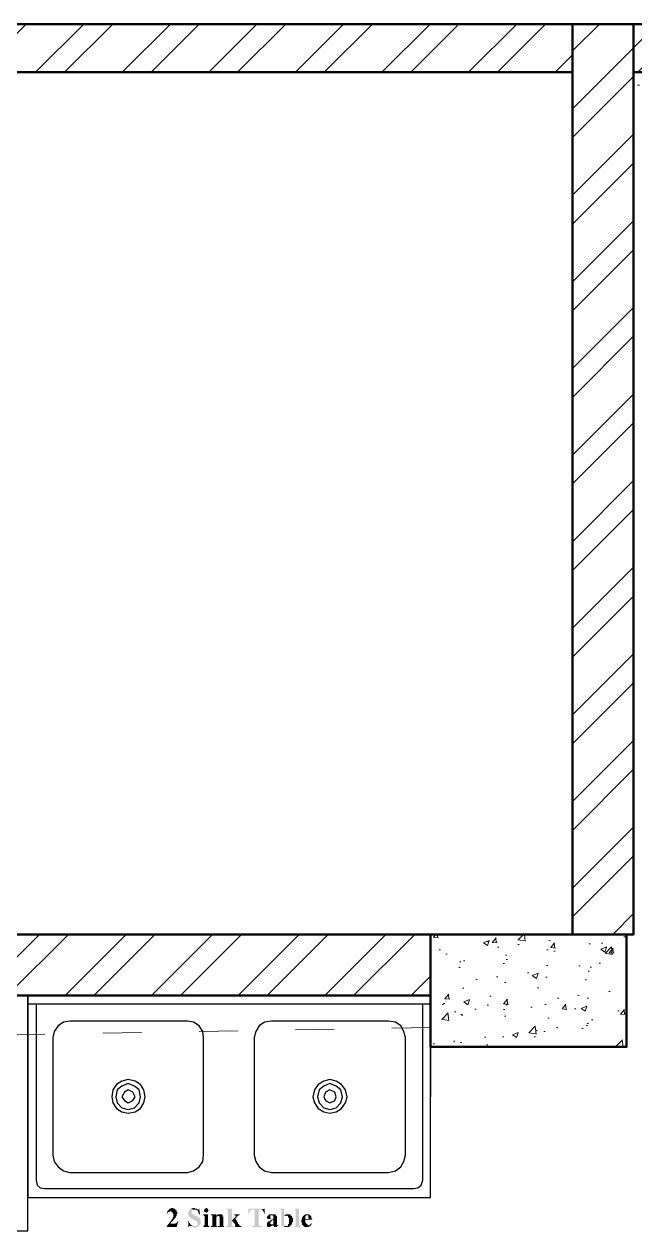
# Model space of a CAD drawing. Header units: millimetres. Extents: x 68727 to 319899, y -4876 to 265722.
# Drawn here: x 311577 to 313478, y 113485 to 117240 of the extents above; entities that cross this region are included whole.
import ezdxf

# ---------------------------------------------------------------- set-up
doc = ezdxf.new("R2010")
doc.units = ezdxf.units.MM
doc.linetypes.add('ACAD_ISO03W100', pattern=[30, 12, -18])
doc.linetypes.add('HIDDEN', pattern=[9.525, 6.35, -3.175])
doc.layers.add('glass', color=151, linetype='Continuous')
for name, color, linetype, lineweight in [('HACH', 252, 'Continuous', 13), ('LS_DR_Plan Beam', 9, 'HIDDEN', 0), ('LS_DR_Wall', 7, 'Continuous', 35)]:
    doc.layers.add(name, color=color, linetype=linetype, lineweight=lineweight)
pattern_1 = [(45, (-526060.14, -97174.19), (-134.70384, 134.70384), []), (45, (-525970.34, -97174.19), (-134.70384, 134.70384), [])]

# ---------------------------------------------------------------- blocks, each defined once
blk = doc.blocks.new('kitchen')
at = {"layer": 'glass', "linetype": 'Continuous', "lineweight": -3}
for points in [[(-91.796, 45.669), (-92.184, 45.669), (-92.184, 45.633), (-92.272, 45.633), (-92.272, 45.58), (-92.308, 45.545), (-92.343, 45.545), (-92.308, 45.58), (-92.308, 45.669), (-92.184, 45.81), (-92.131, 45.81), (-92.096, 45.845), (-91.973, 45.845), (-91.973, 45.81), (-91.884, 45.81), (-91.884, 45.757), (-91.832, 45.757), (-91.796, 45.722), (-91.796, 45.669)], [(-91.761, 45.545), (-91.796, 45.51), (-91.796, 45.422), (-91.832, 45.386), (-91.832, 45.333), (-91.884, 45.333), (-91.884, 45.298), (-92.008, 45.157), (-92.008, 45.122), (-92.043, 45.122), (-92.043, 45.087), (-92.096, 45.087), (-92.131, 45.034), (-92.131, 44.998), (-92.22, 44.998), (-92.22, 45.034), (-92.184, 45.034), (-92.184, 45.087), (-92.096, 45.157), (-92.096, 45.21), (-92.043, 45.21), (-92.043, 45.245), (-92.008, 45.298), (-92.008, 45.333), (-91.973, 45.386), (-91.973, 45.545), (-92.008, 45.545), (-92.008, 45.58), (-92.096, 45.669), (-91.796, 45.669), (-91.796, 45.633), (-91.761, 45.633), (-91.761, 45.545)], [(-90.491, 44.998), (-90.65, 44.822), (-90.738, 44.822), (-90.773, 44.787), (-90.861, 44.787), (-90.861, 44.822), (-90.985, 44.822), (-90.985, 44.875), (-90.703, 44.875), (-90.703, 44.91), (-90.65, 44.91), (-90.65, 45.087), (-90.703, 45.087), (-90.703, 45.122), (-90.738, 45.122), (-90.738, 45.157), (-90.826, 45.157), (-90.861, 45.21), (-90.914, 45.21), (-90.914, 45.245), (-90.985, 45.245), (-90.985, 45.298), (-91.038, 45.298), (-91.038, 45.333), (-91.073, 45.333), (-91.073, 45.386), (-91.126, 45.386), (-91.126, 45.422), (-91.161, 45.457), (-91.161, 45.669), (-91.126, 45.669), (-91.126, 45.722), (-91.038, 45.81), (-90.861, 45.757), (-90.95, 45.757), (-90.95, 45.722), (-90.985, 45.722), (-90.985, 45.545), (-90.95, 45.545), (-90.95, 45.51), (-90.861, 45.51), (-90.861, 45.457), (-90.826, 45.457), (-90.773, 45.422), (-90.703, 45.422), (-90.703, 45.386), (-90.65, 45.386), (-90.614, 45.333), (-90.579, 45.333), (-90.579, 45.298), (-90.526, 45.298), (-90.526, 45.21), (-90.491, 45.21), (-90.491, 44.998)], [(-90.65, 45.757), (-90.861, 45.757), (-91.038, 45.81), (-90.95, 45.81), (-90.95, 45.845), (-90.826, 45.845), (-90.773, 45.81), (-90.703, 45.81), (-90.65, 45.757)], [(-90.526, 45.51), (-90.579, 45.51), (-90.579, 45.545), (-90.614, 45.58), (-90.614, 45.633), (-90.65, 45.669), (-90.65, 45.722), (-90.703, 45.722), (-90.738, 45.757), (-90.614, 45.757), (-90.579, 45.81), (-90.579, 45.845), (-90.526, 45.51)], [(-90.015, 44.822), (-90.35, 44.822), (-90.35, 44.875), (-90.315, 44.875), (-90.315, 44.91), (-90.279, 44.91), (-90.279, 45.422), (-90.315, 45.422), (-90.315, 45.457), (-90.35, 45.457), (-90.35, 45.51), (-90.103, 45.51), (-90.103, 44.91), (-90.068, 44.91), (-90.068, 44.875), (-90.015, 44.875), (-90.015, 44.822)], [(-90.068, 45.669), (-90.103, 45.669), (-90.103, 45.633), (-90.156, 45.633), (-90.191, 45.58), (-90.226, 45.633), (-90.279, 45.633), (-90.279, 45.669), (-90.315, 45.669), (-90.315, 45.757), (-90.279, 45.757), (-90.279, 45.81), (-90.226, 45.81), (-90.226, 45.845), (-90.156, 45.845), (-90.156, 45.81), (-90.103, 45.81), (-90.103, 45.757), (-90.068, 45.757), (-90.068, 45.669)], [(-89.591, 44.822), (-89.927, 44.822), (-89.927, 44.875), (-89.856, 44.875), (-89.856, 45.457), (-89.927, 45.457), (-89.927, 45.51), (-89.644, 45.51), (-89.644, 45.422), (-89.591, 45.422), (-89.591, 45.386), (-89.644, 45.386), (-89.644, 44.875), (-89.591, 44.875), (-89.591, 44.822)], [(-89.221, 44.822), (-89.556, 44.822), (-89.556, 44.875), (-89.468, 44.875), (-89.468, 45.386), (-89.521, 45.422), (-89.644, 45.422), (-89.556, 45.51), (-89.344, 45.51), (-89.292, 45.457), (-89.292, 45.386), (-89.256, 45.386), (-89.256, 44.875), (-89.221, 44.875), (-89.221, 44.822)], [(-88.745, 44.822), (-89.097, 44.822), (-89.097, 44.875), (-89.009, 44.875), (-89.009, 45.757), (-89.045, 45.757), (-89.097, 45.81), (-88.798, 45.81), (-88.798, 45.157), (-88.745, 45.122), (-88.798, 45.087), (-88.798, 44.875), (-88.745, 44.875), (-88.745, 44.822)], [(-88.286, 44.822), (-88.621, 44.822), (-88.621, 44.875), (-88.586, 44.875), (-88.621, 44.91), (-88.621, 44.963), (-88.745, 45.122), (-88.798, 45.157), (-88.657, 45.333), (-88.621, 45.333), (-88.586, 45.386), (-88.586, 45.457), (-88.657, 45.457), (-88.657, 45.51), (-88.374, 45.51), (-88.374, 45.457), (-88.462, 45.457), (-88.462, 45.422), (-88.498, 45.422), (-88.498, 45.386), (-88.533, 45.386), (-88.533, 45.333), (-88.621, 45.298), (-88.462, 45.034), (-88.462, 44.998), (-88.374, 44.91), (-88.374, 44.875), (-88.286, 44.875), (-88.286, 44.822)], [(-87.016, 45.81), (-87.263, 45.757), (-87.739, 45.757), (-87.81, 45.669), (-87.81, 45.633), (-87.863, 45.633), (-87.863, 45.545), (-87.898, 45.545), (-87.898, 45.81), (-87.016, 45.81)], [(-87.175, 44.822), (-87.686, 44.822), (-87.686, 44.875), (-87.598, 44.875), (-87.563, 44.91), (-87.563, 45.757), (-87.351, 45.757), (-87.351, 44.963), (-87.316, 44.91), (-87.316, 44.875), (-87.175, 44.875), (-87.175, 44.822)], [(-87.016, 45.545), (-87.051, 45.545), (-87.051, 45.633), (-87.104, 45.669), (-87.104, 45.722), (-87.14, 45.722), (-87.175, 45.757), (-87.263, 45.757), (-87.016, 45.81), (-87.016, 45.545)], [(-86.681, 45.298), (-86.716, 45.245), (-86.84, 45.245), (-86.893, 45.298), (-86.893, 45.386), (-86.84, 45.422), (-86.84, 45.457), (-86.716, 45.457), (-86.716, 45.333), (-86.681, 45.333), (-86.681, 45.298)], [(-86.346, 44.963), (-86.54, 44.963), (-86.54, 45.21), (-86.628, 45.21), (-86.593, 45.245), (-86.54, 45.245), (-86.54, 45.422), (-86.593, 45.457), (-86.804, 45.457), (-86.752, 45.51), (-86.416, 45.51), (-86.416, 45.457), (-86.346, 45.386), (-86.346, 44.963)], [(-85.922, 44.875), (-85.993, 44.875), (-86.117, 44.822), (-86.117, 45.757), (-86.205, 45.757), (-86.205, 45.81), (-85.958, 45.81), (-85.958, 45.422), (-85.922, 45.422), (-85.922, 45.386), (-85.958, 45.386), (-85.958, 44.963), (-85.922, 44.91), (-85.922, 44.875)], [(-85.623, 45.457), (-85.834, 45.457), (-85.834, 45.422), (-85.958, 45.422), (-85.87, 45.51), (-85.623, 45.51), (-85.623, 45.457)], [(-85.482, 45.087), (-85.534, 45.034), (-85.534, 44.963), (-85.57, 44.963), (-85.57, 44.91), (-85.623, 44.91), (-85.623, 44.875), (-85.781, 44.875), (-85.746, 44.91), (-85.746, 44.963), (-85.693, 44.998), (-85.693, 45.333), (-85.746, 45.333), (-85.746, 45.422), (-85.781, 45.422), (-85.834, 45.457), (-85.57, 45.457), (-85.57, 45.422), (-85.534, 45.422), (-85.534, 45.333), (-85.482, 45.333), (-85.482, 45.087)], [(-85.058, 44.822), (-85.411, 44.822), (-85.411, 44.875), (-85.358, 44.875), (-85.358, 44.91), (-85.323, 44.91), (-85.323, 45.722), (-85.358, 45.722), (-85.358, 45.757), (-85.411, 45.81), (-85.146, 45.81), (-85.146, 44.91), (-85.111, 44.91), (-85.111, 44.875), (-85.058, 44.875), (-85.058, 44.822)], [(-84.423, 45.21), (-84.811, 45.21), (-84.811, 45.087), (-84.776, 45.034), (-84.776, 44.998), (-84.723, 44.998), (-84.723, 44.963), (-84.688, 44.963), (-84.688, 44.91), (-84.935, 44.91), (-84.988, 44.963), (-84.988, 45.034), (-85.023, 45.087), (-85.023, 45.21), (-84.988, 45.245), (-84.988, 45.333), (-84.935, 45.386), (-84.935, 45.422), (-84.899, 45.422), (-84.899, 45.457), (-84.864, 45.457), (-84.811, 45.51), (-84.6, 45.51), (-84.564, 45.457), (-84.776, 45.457), (-84.776, 45.422), (-84.811, 45.386), (-84.811, 45.245), (-84.423, 45.245), (-84.423, 45.21)], [(-84.423, 45.245), (-84.6, 45.245), (-84.6, 45.298), (-84.635, 45.298), (-84.635, 45.457), (-84.511, 45.457), (-84.511, 45.422), (-84.476, 45.386), (-84.476, 45.298), (-84.423, 45.245)], [(-91.708, 45.122), (-91.796, 44.822), (-92.343, 44.822), (-92.308, 44.875), (-92.308, 44.91), (-92.22, 44.998), (-91.884, 44.998), (-91.832, 45.034), (-91.796, 45.034), (-91.761, 45.087), (-91.761, 45.122), (-91.708, 45.122)], [(-90.95, 44.875), (-91.126, 44.875), (-91.126, 44.822), (-91.161, 44.787), (-91.161, 45.157), (-91.126, 45.122), (-91.126, 45.034), (-91.073, 45.034), (-91.073, 44.998), (-90.985, 44.91), (-90.95, 44.91), (-90.95, 44.875)], [(-86.293, 44.875), (-86.346, 44.875), (-86.346, 44.822), (-86.505, 44.822), (-86.505, 44.875), (-86.54, 44.875), (-86.54, 44.91), (-86.893, 44.91), (-86.893, 45.034), (-86.804, 45.122), (-86.752, 45.122), (-86.752, 45.157), (-86.716, 45.157), (-86.681, 45.21), (-86.593, 45.21), (-86.593, 45.157), (-86.628, 45.157), (-86.628, 45.122), (-86.681, 45.122), (-86.681, 45.087), (-86.716, 45.034), (-86.716, 44.998), (-86.681, 44.963), (-86.346, 44.963), (-86.346, 44.91), (-86.293, 44.91), (-86.293, 44.875)], [(-86.593, 44.875), (-86.681, 44.875), (-86.681, 44.822), (-86.84, 44.822), (-86.893, 44.875), (-86.893, 44.91), (-86.593, 44.91), (-86.593, 44.875)], [(-86.258, 44.91), (-86.293, 44.91), (-86.293, 44.963), (-86.258, 44.91)], [(-85.658, 44.822), (-85.958, 44.822), (-85.958, 44.875), (-85.658, 44.875), (-85.658, 44.822)], [(-84.423, 44.998), (-84.476, 44.998), (-84.476, 44.91), (-84.511, 44.91), (-84.511, 44.875), (-84.564, 44.875), (-84.6, 44.822), (-84.864, 44.822), (-84.899, 44.875), (-84.935, 44.875), (-84.935, 44.91), (-84.564, 44.91), (-84.564, 44.963), (-84.511, 44.963), (-84.511, 44.998), (-84.476, 44.998), (-84.476, 45.034), (-84.423, 44.998)]]:
    blk.add_hatch(color=256, dxfattribs=at).paths.add_polyline_path(points)
at = {"layer": 'glass', "lineweight": -3}
for p, q in [((-99.892, 57.398), (-112.681, 57.398)), ((-78.003, 57.398), (-99.892, 57.398)), ((-99.892, 57.398), (-99.892, 46.427)), ((-99.892, 44.61), (-99.892, 57.398)), ((-78.003, 57.398), (-78.003, 51.895)), ((-78.003, 46.427), (-78.003, 57.398)), ((-78.003, 56.922), (-99.892, 56.922)), ((-99.434, 56.922), (-99.434, 47.362)), ((-78.426, 47.362), (-78.426, 56.922)), ((-98.234, 55.74), (-98.446, 55.441)), ((-97.952, 55.952), (-98.234, 55.74)), ((-97.599, 56.005), (-97.952, 55.952)), ((-91.214, 56.005), (-97.599, 56.005)), ((-97.599, 56.005), (-97.599, 56.005)), ((-90.879, 55.952), (-91.214, 56.005)), ((-90.579, 55.74), (-90.879, 55.952)), ((-90.367, 55.441), (-90.579, 55.74)), ((-87.316, 55.74), (-87.492, 55.441)), ((-87.016, 55.952), (-87.316, 55.74)), ((-86.646, 56.005), (-87.016, 55.952)), ((-80.296, 56.005), (-86.646, 56.005)), ((-86.646, 56.005), (-86.646, 56.005)), ((-79.908, 55.952), (-80.296, 56.005)), ((-79.608, 55.74), (-79.908, 55.952)), ((-79.449, 55.441), (-79.608, 55.74)), ((-98.446, 55.441), (-98.534, 55.105)), ((-98.534, 55.105), (-98.534, 48.72)), ((-90.332, 55.105), (-90.367, 55.441)), ((-90.332, 48.72), (-90.332, 55.105)), ((-87.492, 55.441), (-87.581, 55.105)), ((-87.581, 55.105), (-87.581, 48.72)), ((-79.361, 55.105), (-79.449, 55.441)), ((-79.361, 48.72), (-79.361, 55.105)), ((-95.059, 52.565), (-95.271, 52.266)), ((-94.777, 52.742), (-95.059, 52.565)), ((-94.777, 52.477), (-95.024, 52.266)), ((-94.424, 52.83), (-94.777, 52.742)), ((-94.424, 52.618), (-94.777, 52.477)), ((-94.054, 52.742), (-94.424, 52.83)), ((-94.424, 52.83), (-94.424, 52.83)), ((-94.089, 52.477), (-94.424, 52.618)), ((-94.424, 52.618), (-94.424, 52.618)), ((-93.842, 52.266), (-94.089, 52.477)), ((-93.754, 52.565), (-94.054, 52.742)), ((-93.578, 52.266), (-93.754, 52.565)), ((-84.106, 52.565), (-84.317, 52.266)), ((-83.806, 52.742), (-84.106, 52.565)), ((-83.806, 52.477), (-84.053, 52.266)), ((-83.471, 52.83), (-83.806, 52.742)), ((-83.471, 52.618), (-83.806, 52.477)), ((-83.136, 52.742), (-83.471, 52.83)), ((-83.471, 52.83), (-83.471, 52.83)), ((-83.136, 52.477), (-83.471, 52.618)), ((-83.471, 52.618), (-83.471, 52.618)), ((-82.836, 52.565), (-83.136, 52.742)), ((-82.871, 52.266), (-83.136, 52.477)), ((-82.624, 52.266), (-82.836, 52.565)), ((-95.271, 52.266), (-95.324, 51.895)), ((-95.324, 51.895), (-95.271, 51.56)), ((-95.024, 52.266), (-95.112, 51.895)), ((-95.112, 51.895), (-95.024, 51.56)), ((-94.636, 52.142), (-94.777, 51.895)), ((-94.777, 51.895), (-94.636, 51.683)), ((-94.424, 52.266), (-94.636, 52.142)), ((-94.177, 52.142), (-94.424, 52.266)), ((-94.424, 52.266), (-94.424, 52.266)), ((-94.054, 51.895), (-94.177, 52.142)), ((-94.177, 51.683), (-94.054, 51.895)), ((-93.754, 51.895), (-93.842, 52.266)), ((-93.842, 51.56), (-93.754, 51.895)), ((-93.507, 51.895), (-93.578, 52.266)), ((-93.578, 51.56), (-93.507, 51.895)), ((-84.317, 52.266), (-84.406, 51.895)), ((-84.406, 51.895), (-84.317, 51.56)), ((-84.053, 52.266), (-84.141, 51.895)), ((-84.141, 51.895), (-84.053, 51.56)), ((-83.718, 52.142), (-83.806, 51.895)), ((-83.806, 51.895), (-83.718, 51.683)), ((-83.471, 52.266), (-83.718, 52.142)), ((-83.206, 52.142), (-83.471, 52.266)), ((-83.471, 52.266), (-83.471, 52.266)), ((-83.136, 51.895), (-83.206, 52.142)), ((-83.206, 51.683), (-83.136, 51.895)), ((-82.783, 51.895), (-82.871, 52.266)), ((-82.871, 51.56), (-82.783, 51.895)), ((-82.536, 51.895), (-82.624, 52.266)), ((-82.624, 51.56), (-82.536, 51.895)), ((-95.271, 51.56), (-95.059, 51.26)), ((-95.059, 51.26), (-94.777, 51.084)), ((-95.024, 51.56), (-94.777, 51.295)), ((-94.777, 51.295), (-94.424, 51.207)), ((-94.636, 51.683), (-94.424, 51.56)), ((-94.424, 51.56), (-94.177, 51.683)), ((-94.424, 51.207), (-94.089, 51.295)), ((-94.089, 51.295), (-93.842, 51.56)), ((-94.054, 51.084), (-93.754, 51.26)), ((-93.754, 51.26), (-93.578, 51.56)), ((-84.317, 51.56), (-84.106, 51.26)), ((-84.106, 51.26), (-83.806, 51.084)), ((-84.053, 51.56), (-83.806, 51.295)), ((-83.806, 51.295), (-83.471, 51.207)), ((-83.718, 51.683), (-83.471, 51.56)), ((-83.471, 51.56), (-83.206, 51.683)), ((-83.471, 51.207), (-83.136, 51.295)), ((-83.136, 51.295), (-82.871, 51.56)), ((-83.136, 51.084), (-82.836, 51.26)), ((-82.836, 51.26), (-82.624, 51.56)), ((-94.777, 51.084), (-94.424, 50.996)), ((-94.424, 50.996), (-94.054, 51.084)), ((-83.806, 51.084), (-83.471, 50.996)), ((-83.471, 50.996), (-83.136, 51.084)), ((-98.534, 48.72), (-98.446, 48.385)), ((-90.367, 48.385), (-90.332, 48.72)), ((-87.581, 48.72), (-87.492, 48.385)), ((-79.449, 48.385), (-79.361, 48.72)), ((-98.446, 48.385), (-98.234, 48.085)), ((-98.234, 48.085), (-97.952, 47.873)), ((-97.952, 47.873), (-97.599, 47.785)), ((-91.214, 47.785), (-90.879, 47.873)), ((-90.879, 47.873), (-90.579, 48.085)), ((-90.579, 48.085), (-90.367, 48.385)), ((-87.492, 48.385), (-87.316, 48.085)), ((-87.316, 48.085), (-87.016, 47.873)), ((-87.016, 47.873), (-86.646, 47.785)), ((-80.296, 47.785), (-79.908, 47.873)), ((-79.908, 47.873), (-79.608, 48.085)), ((-79.608, 48.085), (-79.449, 48.385)), ((-99.434, 47.362), (-99.381, 47.097)), ((-97.599, 47.785), (-91.214, 47.785)), ((-86.646, 47.785), (-80.296, 47.785)), ((-78.514, 47.097), (-78.426, 47.362)), ((-99.381, 47.097), (-99.222, 46.939)), ((-99.222, 46.939), (-98.958, 46.903)), ((-98.958, 46.903), (-78.902, 46.903)), ((-78.902, 46.903), (-78.691, 46.939)), ((-78.691, 46.939), (-78.514, 47.097)), ((-99.892, 46.427), (-78.003, 46.427)), ((-112.681, 44.61), (-99.892, 44.61))]:
    blk.add_line(p, q, dxfattribs=at)

msp = doc.modelspace()

# ---------------------------------------------------------------- hatches: boundary and pattern name
at = {"layer": 'HACH'}
h = msp.add_hatch(dxfattribs=at)
h.set_pattern_fill('ANSI32', color=256, scale=20)
h.set_pattern_definition(pattern_1)
h.paths.add_polyline_path([(303047.9, 117089.6), (313283.9, 117089.6), (313283.9, 117239.6), (302897.9, 117239.6), (302897.9, 114407.6), (303047.9, 114407.6)])
h = msp.add_hatch(dxfattribs=at)
h.set_pattern_fill('ANSI32', color=256, scale=20)
h.set_pattern_definition([(45, (141281.14, 34686.36), (-134.70384, 134.70384), []), (45, (141370.94, 34686.36), (-134.70384, 134.70384), [])])
h.paths.add_polyline_path([(313473.9, 117089.6), (313703.9, 117089.6), (313703.9, 117239.6), (313283.9, 117239.6), (313283.9, 114407.6), (313451.9, 114407.6), (313473.9, 114407.6)])
h = msp.add_hatch(dxfattribs=at)
h.set_pattern_fill('ANSI32', color=256, scale=20)
h.set_pattern_definition(pattern_1)
h.paths.add_polyline_path([(312841.9, 114407.6), (309249.9, 114407.6), (309249.9, 114217.6), (312841.9, 114217.6)])
h = msp.add_hatch(dxfattribs=at)
h.set_pattern_fill('AR-CONC', color=256)
h.set_pattern_definition([(50, (-526060.14, -97174.19), (182.18467, -15.939086), [19.05, -209.55]), (355, (-526060.14, -97174.19), (-35.24342, 191.056845), [15.24, -167.640584]), (100.451445, (-526044.96, -97175.52), (146.941247, 175.117752), [16.19001, -178.090245]), (46.1842, (-526060.14, -97123.4), (271.07904, -42.04233), [28.575, -314.325]), (96.635558, (-526037.55, -97126.9), (237.404134, 247.426125), [24.28502, -267.13561]), (351.18415, (-526060.14, -97123.4), (237.40413, 247.426125), [22.85997, -251.45973]), (21, (-526034.74, -97136.09), (151.61439, -102.265198), [19.05, -209.55]), (326, (-526034.74, -97136.09), (61.80203, 184.187966), [15.24, -167.64]), (71.451445, (-526022.1, -97144.61), (213.41642, 81.92277), [16.19001, -178.089938]), (37.5, (-526060.14, -97174.19), (3.0886033, 84.555039), [0, -165.608, 0, -170.18, 0, -168.275]), (7.5, (-526060.14, -97174.19), (66.8196625, 100.180575), [0, -97.028, 0, -161.798, 0, -64.135]), (327.5, (-526116.78, -97174.19), (135.590595, -5.728744), [0, -63.5, 0, -198.12, 0, -262.89]), (317.5, (-526142.18, -97174.19), (148.129181, 25.426491), [0, -82.55, 0, -131.572, 0, -186.69])])
h.paths.add_polyline_path([(313451.9, 114057.6), (313451.9, 114407.6), (312841.9, 114407.6), (312841.9, 114057.6)])

# ---------------------------------------------------------------- linework, layer by layer
at = {"layer": 'LS_DR_Plan Beam', "linetype": 'ACAD_ISO03W100', "ltscale": 0.5}
msp.add_line((317331.9, 117049.6), (313473.9, 117049.6), dxfattribs=at)
at = {"layer": 'LS_DR_Plan Beam', "linetype": 'ACAD_ISO03W100', "ltscale": 10, "transparency": 33554508}
msp.add_line((312841.9, 114117.6), (309249.9, 114057.6), dxfattribs=at)
at = {"layer": 'LS_DR_Wall', "lineweight": 50, "ltscale": 0.25}
for points in [[(306873.9, 114407.6), (313473.9, 114407.6), (313473.9, 117239.6), (302897.9, 117239.6), (302897.9, 114407.6), (305107.9, 114407.6)], [(313283.9, 114557.6), (313283.9, 117089.6), (303047.9, 117089.6), (303047.9, 114407.6)]]:
    msp.add_lwpolyline(points, dxfattribs=at)
for points in [[(313451.9, 114407.6), (313473.9, 114407.6), (313473.9, 117089.6), (313703.9, 117089.6), (313703.9, 117239.6), (313283.9, 117239.6), (313283.9, 114407.6), (308639.9, 114407.6), (308639.9, 114057.6), (309249.9, 114057.6), (309249.9, 114217.6), (312841.9, 114217.6), (312841.9, 114057.6), (313451.9, 114057.6), (313451.9, 114217.6), (313451.9, 114217.6)], [(312841.9, 114057.6), (313451.9, 114057.6), (313451.9, 114407.6), (312841.9, 114407.6)]]:
    msp.add_lwpolyline(points, close=True, dxfattribs=at)

# ---------------------------------------------------------------- block references
at = {"xscale": 57.26691736061191, "yscale": 57.26691736061191, "zscale": 57.26691736061191}
msp.add_blockref('kitchen', (317308.9, 110930.6), dxfattribs=at)

doc.saveas('drawing.dxf')
